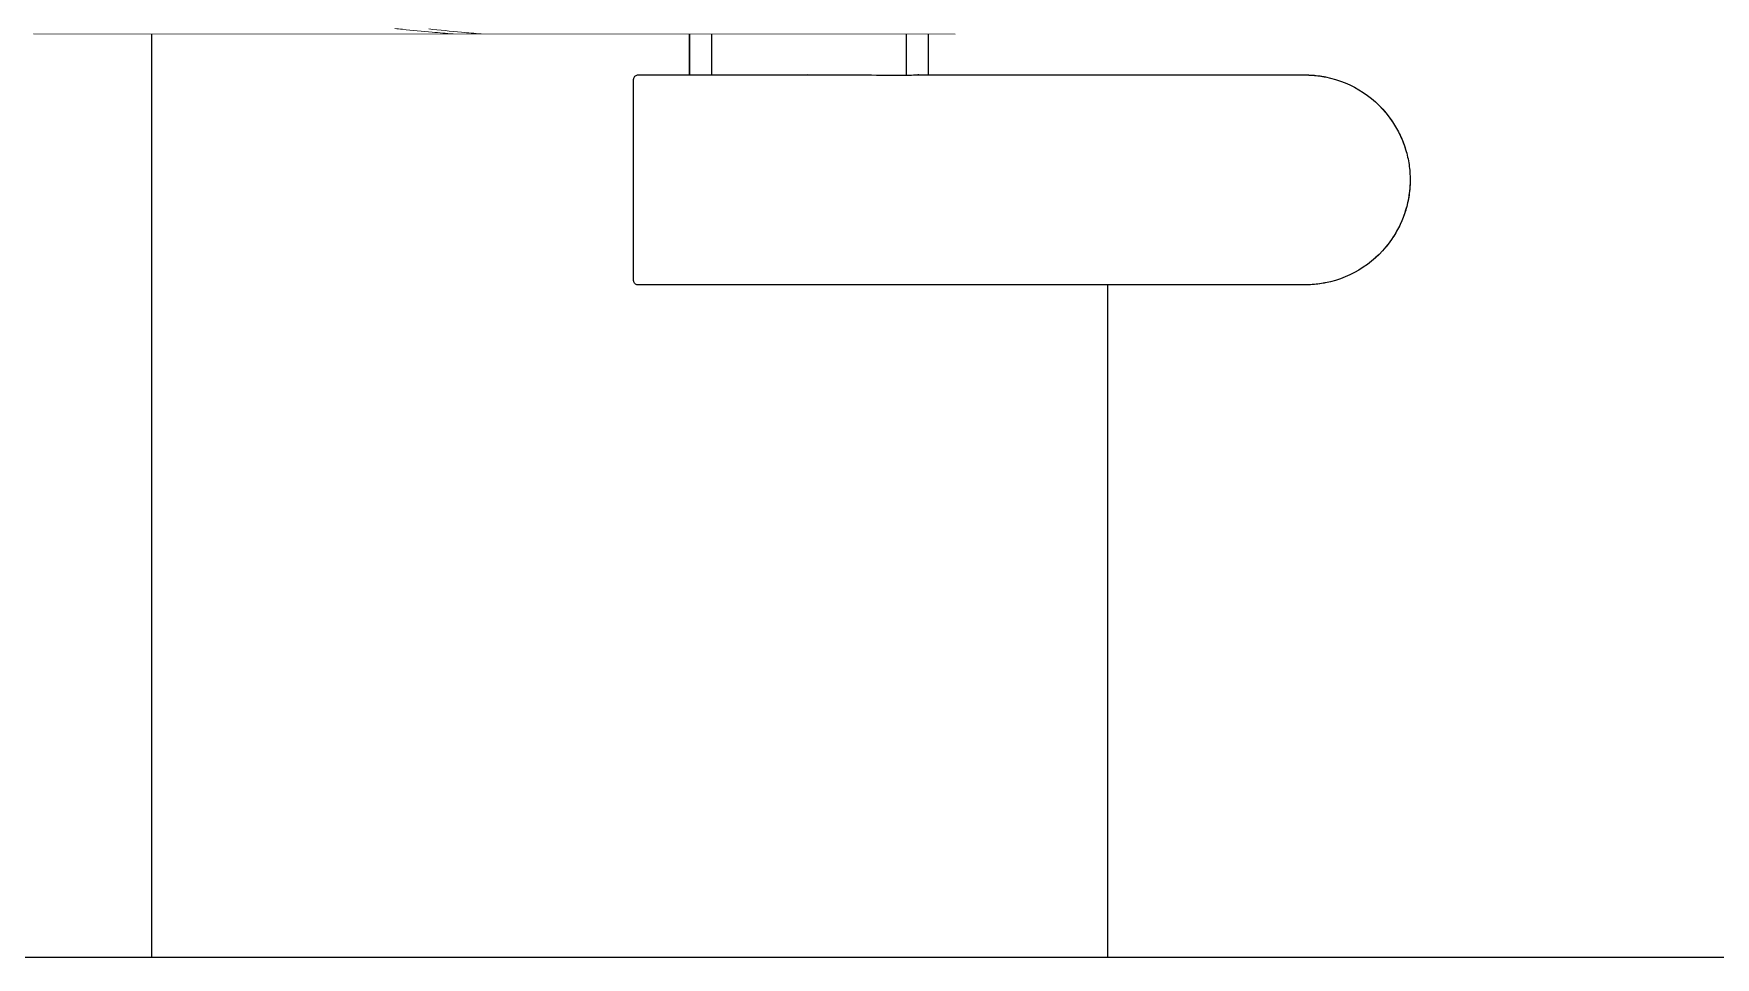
# Model space of a CAD drawing. Header units: millimetres. Extents: x 18456 to 179493, y -203649 to 469211.
# Drawn here: x 136913 to 137440, y 123504 to 123794 of the extents above; entities that cross this region are included whole.
import ezdxf

# ---------------------------------------------------------------- set-up
doc = ezdxf.new("R2010")
doc.units = ezdxf.units.MM
for name, color, linetype, true_color in [('X-평면도(기본형)$0$F-BATH', 6, 'Continuous', 0xff00ff), ('X-평면도(기본형)$0$FUR', 6, 'Continuous', 0xff00ff), ('X-평면도(기본형)$0$TIL', 5, 'Continuous', 0x0000ff)]:
    doc.layers.add(name, color=color, linetype=linetype, true_color=true_color)

# ---------------------------------------------------------------- blocks, each defined once
blk = doc.blocks.new('X-평면도(기본형)$0$IW990')
at = {"layer": 'X-평면도(기본형)$0$F-BATH', "color": 8, "true_color": 0x808080}
blk.add_line((238457.39, 45965.82), (238457.39, 45965.9), dxfattribs=at)
blk.add_arc((238455.92, 45965.9), 1.47, 0.0041, 7.5471, dxfattribs=at)
at = {"layer": 'X-평면도(기본형)$0$FUR', "linetype": 'Continuous', "lineweight": 15}
blk.add_line((238356.43, 45980.14), (238645.75, 45980.22), dxfattribs=at)
at = {"layer": 'X-평면도(기본형)$0$FUR'}
for p, q in [((238364.89, 45967.3), (238364.89, 45980.14)), ((238371.89, 45980.14), (238371.89, 45967.12)), ((238432.89, 45967.3), (238432.89, 45980.16)), ((238439.89, 45967.3), (238439.89, 45980.16)), ((238439.89, 45980.16), (238439.89, 45967.3)), ((238266.42, 45967.3), (238246.64, 45967.3)), ((238266.42, 45967.3), (238246.64, 45967.3)), ((238286.21, 45967.3), (238266.42, 45967.3)), ((238286.21, 45967.3), (238266.42, 45967.3)), ((238363.88, 45967.3), (238286.21, 45967.3)), ((238367.84, 45967.3), (238363.88, 45967.3)), ((238367.84, 45967.3), (238363.88, 45967.3)), ((238368.39, 45967.3), (238367.84, 45967.3)), ((238368.57, 45967.3), (238368.39, 45967.3)), ((238368.57, 45967.26), (238368.57, 45967.3)), ((238396.74, 45967.26), (238402.74, 45967.3)), ((238402.74, 45967.3), (238396.74, 45967.3)), ((238396.74, 45967.26), (238396.74, 45967.3)), ((238404.22, 45967.3), (238402.74, 45967.3)), ((238440.88, 45967.3), (238404.22, 45967.3)), ((238432.89, 45967.3), (238404.22, 45967.3)), ((238440.88, 45967.3), (238432.89, 45967.3)), ((238455.91, 45967.3), (238440.88, 45967.3)), ((238455.91, 45967.3), (238440.88, 45967.3)), ((238455.95, 45967.3), (238455.91, 45967.3)), ((238457.39, 45902.88), (238457.39, 45965.82)), ((238457.39, 45902.88), (238457.39, 45965.82)), ((238219.29, 45952.72), (238219.27, 45952.69)), ((238219.27, 45952.69), (238219.29, 45952.72)), ((238219.31, 45952.77), (238219.29, 45952.72)), ((238219.27, 45916.01), (238219.29, 45915.97)), ((238219.29, 45915.97), (238219.27, 45916.01)), ((238219.29, 45915.97), (238219.32, 45915.93)), ((238246.64, 45901.4), (238260.44, 45901.4)), ((238246.64, 45901.4), (238266.42, 45901.4)), ((238260.44, 45901.4), (238286.21, 45901.4)), ((238266.42, 45901.4), (238286.21, 45901.4)), ((238286.21, 45901.4), (238455.91, 45901.4)), ((238455.91, 45901.4), (238455.95, 45901.4)), ((238457.39, 45902.8), (238457.39, 45902.88))]:
    blk.add_line(p, q, dxfattribs=at)
for centre, radius, start, end in [((238246.64, 45934.35), 32.95, 101.1981, 146.1091), ((238246.64, 45934.35), 32.95, 101.1981, 146.0222), ((238246.62, 45934.46), 32.84, 100.8392, 101.1985), ((238246.61, 45934.49), 32.81, 100.84, 101.1997), ((238246.62, 45934.43), 32.87, 100.1837, 100.8391), ((238246.65, 45934.28), 33.02, 100.1875, 100.84), ((238246.63, 45934.41), 32.89, 99.8883, 100.1837), ((238246.65, 45934.3), 33, 99.893, 100.1875), ((238246.63, 45934.36), 32.94, 98.1146, 99.8879), ((238246.64, 45934.34), 32.96, 98.1211, 99.8932), ((238246.64, 45934.33), 32.97, 97.8283, 98.1148), ((238246.64, 45934.37), 32.93, 97.834, 98.1209), ((238246.64, 45934.29), 33.01, 94.1814, 97.8277), ((238246.64, 45934.39), 32.92, 94.1775, 97.8342), ((238246.64, 45934.3), 33, 93.8903, 94.1811), ((238246.64, 45934.38), 32.92, 93.8859, 94.1774), ((238246.64, 45934.33), 32.97, 92.1278, 93.8905), ((238246.64, 45934.36), 32.94, 92.1212, 93.8857), ((238246.64, 45934.36), 32.94, 91.8255, 92.1275), ((238246.64, 45934.34), 32.96, 91.8195, 92.1213), ((238246.64, 45934.41), 32.89, 90.0005, 91.8259), ((238246.64, 45934.31), 32.99, 89.9998, 91.8192), ((238371.02, 45992.46), 25.32, 264.0305, 264.9917), ((238404.22, 45697.08), 270.22, 89.9998, 90.3143), ((238455.91, 45965.8), 1.5, 88.5213, 89.9997), ((238455.91, 45965.79), 1.51, 87.3306, 88.5214), ((238455.95, 45965.7), 1.6, 86.1524, 90), ((238455.91, 45965.79), 1.51, 84.436, 87.3307), ((238455.95, 45965.71), 1.59, 82.6484, 86.1539), ((238246.55, 45934.41), 32.84, 146.175, 146.4261), ((238246.55, 45934.41), 32.85, 146.1756, 146.4266), ((238246.64, 45934.35), 32.95, 180.0003, 213.5315), ((238246.55, 45934.29), 32.84, 213.5308, 213.825), ((238246.56, 45934.3), 32.86, 213.5304, 213.8244), ((238246.64, 45934.35), 32.95, 213.8989, 258.8045), ((238246.64, 45934.35), 32.95, 213.995, 258.8044), ((238246.62, 45934.24), 32.84, 258.804, 259.1608), ((238246.61, 45934.21), 32.81, 258.8029, 259.16), ((238246.62, 45934.27), 32.87, 259.1609, 259.8184), ((238246.65, 45934.42), 33.02, 259.16, 259.8145), ((238246.63, 45934.3), 32.89, 259.8183, 260.1183), ((238246.65, 45934.4), 33, 259.8145, 260.1135), ((238246.63, 45934.34), 32.94, 260.1186, 261.8849), ((238246.64, 45934.36), 32.96, 260.1134, 261.8784), ((238246.64, 45934.37), 32.97, 261.8847, 262.1789), ((238246.64, 45934.34), 32.93, 261.8786, 262.1733), ((238246.64, 45934.41), 33.01, 262.1796, 265.8234), ((238246.63, 45934.31), 32.91, 262.173, 265.8275), ((238246.64, 45934.4), 33, 265.8237, 266.1071), ((238246.64, 45934.32), 32.92, 265.8274, 266.1115), ((238246.64, 45934.37), 32.97, 266.1069, 267.876), ((238246.64, 45934.34), 32.94, 266.1117, 267.8826), ((238246.64, 45934.34), 32.94, 267.8763, 268.1693), ((238246.64, 45934.36), 32.96, 267.8825, 268.1754), ((238246.64, 45934.29), 32.89, 268.169, 269.9995), ((238246.64, 45934.4), 32.99, 268.1757, 270.0002), ((238455.95, 45903), 1.6, 270, 273.8071), ((238455.95, 45902.99), 1.59, 273.8056, 277.3438), ((238455.92, 45902.8), 1.47, 352.4478, 359.996)]:
    blk.add_arc(centre, radius, start, end, dxfattribs=at)
at = {"layer": 'X-평면도(기본형)$0$FUR', "linetype": 'Continuous', "lineweight": 15}
for points, knots in [([(238505.29, 45980.18), (238507.34, 45980.34, 0), (238512.92, 45980.82, 0), (238518.28, 45981.38, 0), (238521.69, 45981.74, 0)], [0.7353699, 0.7353699, 0.7353699, 0.7353699, 0.831555, 1, 1, 1, 1]), ([(238532.33, 45981.86), (238531.54, 45981.78, 0), (238527.63, 45981.39, 0), (238521.54, 45980.81, 0), (238516.22, 45980.36, 0), (238514.04, 45980.18, 0)], [0, 0, 0, 0, 0.0818884, 0.4094436, 0.6374386, 0.6374386, 0.6374386, 0.6374386])]:
    blk.add_open_spline(points, degree=3, knots=knots, dxfattribs=at)
at = {"layer": 'X-평면도(기본형)$0$FUR'}
for points, knots in [([(238367.84, 45967.3), (238367.89, 45967.3), (238368.07, 45967.3), (238368.26, 45967.29), (238368.39, 45967.27)], [0, 0, 0, 0, 0.260328, 1, 1, 1, 1]), ([(238368.81, 45967.23), (238369.06, 45967.21), (238370.08, 45967.14), (238371.11, 45967.11), (238371.89, 45967.12)], [0, 0, 0, 0, 0.239264, 1, 1, 1, 1]), ([(238457.38, 45966.09), (238457.36, 45966.25), (238457.27, 45966.54), (238456.99, 45966.92), (238456.6, 45967.18), (238456.3, 45967.27), (238456.15, 45967.29)], [0, 0, 0, 0, 0.250204, 0.500007, 0.749809, 1, 1, 1, 1]), ([(238219.19, 45952.57), (238218.3, 45951.23), (238216.71, 45948.42), (238214.98, 45943.89), (238213.92, 45939.17), (238213.69, 45935.96), (238213.69, 45934.35)], [0, 0, 0, 0, 0.250317, 0.500533, 0.750483, 1, 1, 1, 1]), ([(238219.19, 45952.57), (238217.41, 45949.9), (238215.32, 45945.46), (238213.92, 45939.18), (238213.69, 45935.96), (238213.69, 45934.35)], [0, 0, 0, 0, 0.499321, 0.749658, 1, 1, 1, 1]), ([(238213.69, 45934.35), (238213.69, 45932.75), (238213.92, 45929.54), (238214.97, 45924.82), (238216.7, 45920.3), (238218.28, 45917.49), (238219.17, 45916.15)], [0, 0, 0, 0, 0.249517, 0.499466, 0.749683, 1, 1, 1, 1]), ([(238456.15, 45901.41), (238456.3, 45901.43), (238456.6, 45901.52), (238456.99, 45901.78), (238457.27, 45902.16), (238457.36, 45902.46), (238457.38, 45902.61)], [0, 0, 0, 0, 0.250189, 0.499991, 0.749795, 1, 1, 1, 1])]:
    blk.add_open_spline(points, degree=3, knots=knots, dxfattribs=at)
blk.add_open_spline([(238371.89, 45967.12), (238380.17, 45967.17), (238388.46, 45967.22), (238396.74, 45967.26)], degree=3, dxfattribs=at)

msp = doc.modelspace()

# ---------------------------------------------------------------- linework, layer by layer
at = {"layer": 'X-평면도(기본형)$0$FUR'}
msp.add_line((139269.75, 123503.95), (136849.63, 123503.95), dxfattribs=at)
at = {"layer": 'X-평면도(기본형)$0$TIL'}
for p, q in [((136949.63, 123793.88), (136949.63, 123503.95)), ((137249.63, 123715.07), (137249.63, 123503.95))]:
    msp.add_line(p, q, dxfattribs=at)

# ---------------------------------------------------------------- block references
at = {"layer": 'X-평면도(기본형)$0$FUR', "xscale": -1}
msp.add_blockref('X-평면도(기본형)$0$IW990', (375558.3, 77813.67), dxfattribs=at)

doc.saveas('drawing.dxf')
